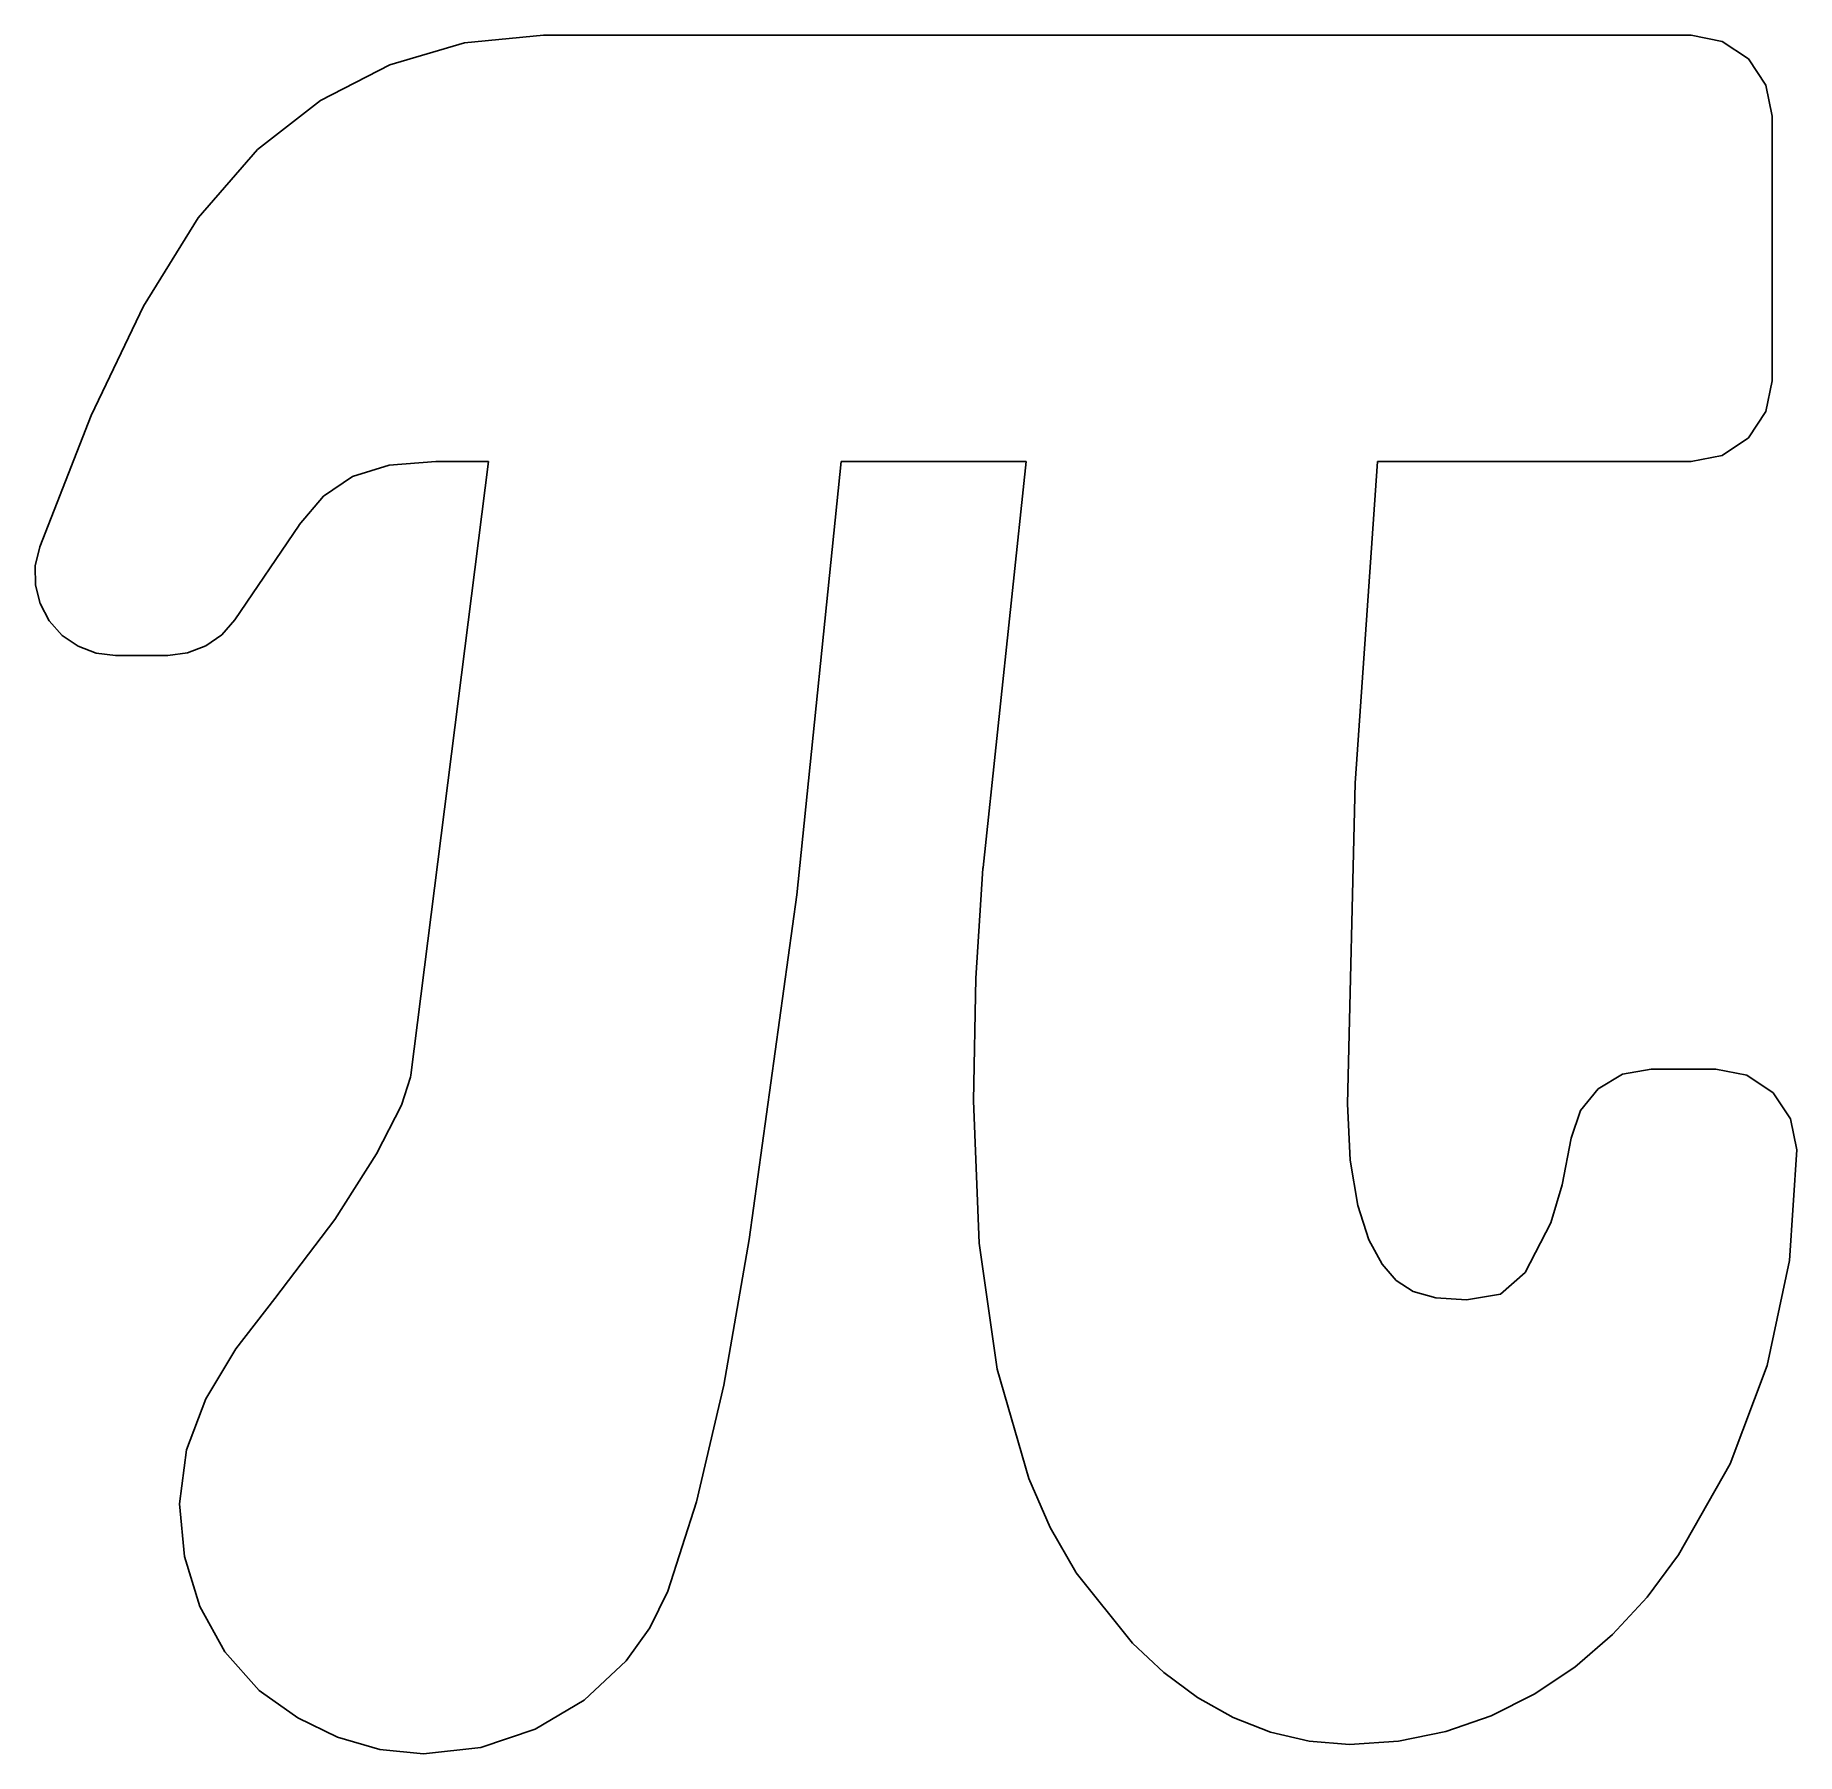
# Model space of a CAD drawing. Extents: x 0 to 56.6, y 0 to 55.2.
import ezdxf

# ---------------------------------------------------------------- set-up
doc = ezdxf.new("R2010")
doc.units = 0

msp = doc.modelspace()

# ---------------------------------------------------------------- linework, layer by layer
at = {"layer": 'shape', "color": 0}
for p, q in [((13.805, 54.955), (11.403, 54.248)), ((16.335, 55.196), (13.805, 54.955)), ((53.192, 55.196), (16.335, 55.196)), ((16.335, 55.196), (16.335, 55.196)), ((54.185, 54.998), (53.192, 55.196)), ((55.026, 54.436), (54.185, 54.998)), ((55.589, 53.594), (55.026, 54.436)), ((11.403, 54.248), (9.172, 53.096)), ((55.786, 52.601), (55.589, 53.594)), ((9.172, 53.096), (7.155, 51.523)), ((55.786, 44.099), (55.786, 52.601)), ((7.155, 51.523), (5.245, 49.329)), ((5.245, 49.329), (3.489, 46.489)), ((3.489, 46.489), (1.817, 42.977)), ((55.589, 43.106), (55.786, 44.099)), ((55.026, 42.264), (55.589, 43.106)), ((1.817, 42.977), (0.159, 38.765)), ((54.185, 41.702), (55.026, 42.264)), ((10.207, 41.025), (11.376, 41.388)), ((11.376, 41.388), (12.878, 41.504)), ((14.574, 41.504), (12.077, 21.794)), ((12.878, 41.504), (14.574, 41.504)), ((24.468, 27.585), (25.897, 41.504)), ((25.897, 41.504), (31.832, 41.504)), ((31.832, 41.504), (30.451, 28.462)), ((42.395, 31.171), (43.112, 41.504)), ((43.112, 41.504), (53.192, 41.504)), ((53.192, 41.504), (54.185, 41.702)), ((9.276, 40.392), (10.207, 41.025)), ((8.491, 39.466), (9.276, 40.392)), ((6.427, 36.418), (8.489, 39.463)), ((8.489, 39.463), (8.491, 39.466)), ((0.159, 38.765), (0.016, 38.156)), ((0.016, 38.156), (0.022, 37.538)), ((0.022, 37.538), (0.174, 36.94)), ((0.174, 36.94), (0.468, 36.387)), ((0.468, 36.387), (0.886, 35.92)), ((6.009, 35.939), (6.427, 36.418)), ((0.886, 35.92), (1.395, 35.572)), ((5.495, 35.581), (6.009, 35.939)), ((1.395, 35.572), (1.973, 35.354)), ((1.973, 35.354), (2.595, 35.278)), ((2.595, 35.278), (4.279, 35.278)), ((4.279, 35.278), (4.91, 35.356)), ((4.91, 35.356), (5.495, 35.581)), ((42.151, 20.877), (42.395, 31.171)), ((30.447, 28.431), (30.218, 24.907)), ((30.451, 28.462), (30.447, 28.431)), ((22.945, 16.52), (24.468, 27.585)), ((30.218, 24.907), (30.145, 20.974)), ((12.07, 21.735), (11.777, 20.834)), ((12.077, 21.794), (12.07, 21.735)), ((50.986, 21.823), (50.208, 21.359)), ((51.904, 21.99), (50.986, 21.823)), ((53.985, 21.99), (51.904, 21.99)), ((54.978, 21.793), (53.985, 21.99)), ((55.82, 21.23), (54.978, 21.793)), ((30.145, 20.974), (30.326, 16.398)), ((50.208, 21.359), (49.636, 20.656)), ((56.383, 20.389), (55.82, 21.23)), ((11.777, 20.834), (10.979, 19.269)), ((42.242, 19.069), (42.151, 20.877)), ((49.636, 20.656), (49.337, 19.772)), ((56.58, 19.396), (56.383, 20.389)), ((10.979, 19.269), (9.637, 17.16)), ((49.337, 19.772), (49.048, 18.269)), ((56.343, 15.843), (56.58, 19.396)), ((42.487, 17.614), (42.242, 19.069)), ((49.048, 18.269), (48.683, 17.053)), ((42.842, 16.504), (42.487, 17.614)), ((9.637, 17.16), (7.71, 14.626)), ((48.683, 17.053), (47.854, 15.46)), ((22.125, 11.834), (22.945, 16.52)), ((43.264, 15.728), (42.842, 16.504)), ((30.326, 16.398), (30.902, 12.354)), ((55.63, 12.474), (56.343, 15.843)), ((43.72, 15.205), (43.264, 15.728)), ((47.854, 15.46), (47.064, 14.76)), ((44.263, 14.849), (43.72, 15.205)), ((44.985, 14.646), (44.263, 14.849)), ((47.064, 14.76), (45.977, 14.582)), ((7.71, 14.626), (6.462, 13.006)), ((45.977, 14.582), (44.985, 14.646)), ((6.462, 13.006), (5.494, 11.402)), ((54.442, 9.313), (55.63, 12.474)), ((30.902, 12.354), (31.919, 8.836)), ((5.494, 11.402), (4.87, 9.76)), ((21.254, 8.089), (22.125, 11.834)), ((4.87, 9.76), (4.648, 8.028)), ((52.777, 6.385), (54.442, 9.313)), ((31.919, 8.836), (32.608, 7.272)), ((4.648, 8.028), (4.813, 6.335)), ((20.329, 5.219), (21.254, 8.089)), ((32.608, 7.272), (33.425, 5.837)), ((4.813, 6.335), (5.302, 4.728)), ((51.774, 5.031), (52.777, 6.385)), ((33.425, 5.837), (33.439, 5.815)), ((33.439, 5.815), (35.245, 3.548)), ((19.747, 4.043), (20.329, 5.219)), ((5.302, 4.728), (6.104, 3.272)), ((50.661, 3.829), (51.774, 5.031)), ((18.993, 2.988), (19.747, 4.043)), ((35.245, 3.548), (36.259, 2.606)), ((49.449, 2.787), (50.661, 3.829)), ((6.104, 3.272), (7.21, 2.034)), ((17.646, 1.726), (18.993, 2.988)), ((36.259, 2.606), (37.339, 1.808)), ((48.147, 1.915), (49.449, 2.787)), ((7.21, 2.034), (7.278, 1.977)), ((7.278, 1.977), (8.451, 1.153)), ((16.069, 0.788), (17.646, 1.726)), ((37.339, 1.808), (38.481, 1.167)), ((46.763, 1.222), (48.147, 1.915)), ((8.451, 1.153), (9.727, 0.53)), ((38.481, 1.167), (39.678, 0.693)), ((45.308, 0.716), (46.763, 1.222)), ((14.326, 0.202), (16.069, 0.788)), ((39.678, 0.693), (40.927, 0.4)), ((43.79, 0.405), (45.308, 0.716)), ((9.727, 0.53), (11.079, 0.137)), ((11.079, 0.137), (12.481, 0)), ((12.481, 0), (14.326, 0.202)), ((40.927, 0.4), (42.22, 0.3)), ((42.22, 0.3), (43.79, 0.405))]:
    msp.add_line(p, q, dxfattribs=at)

doc.saveas('drawing.dxf')
